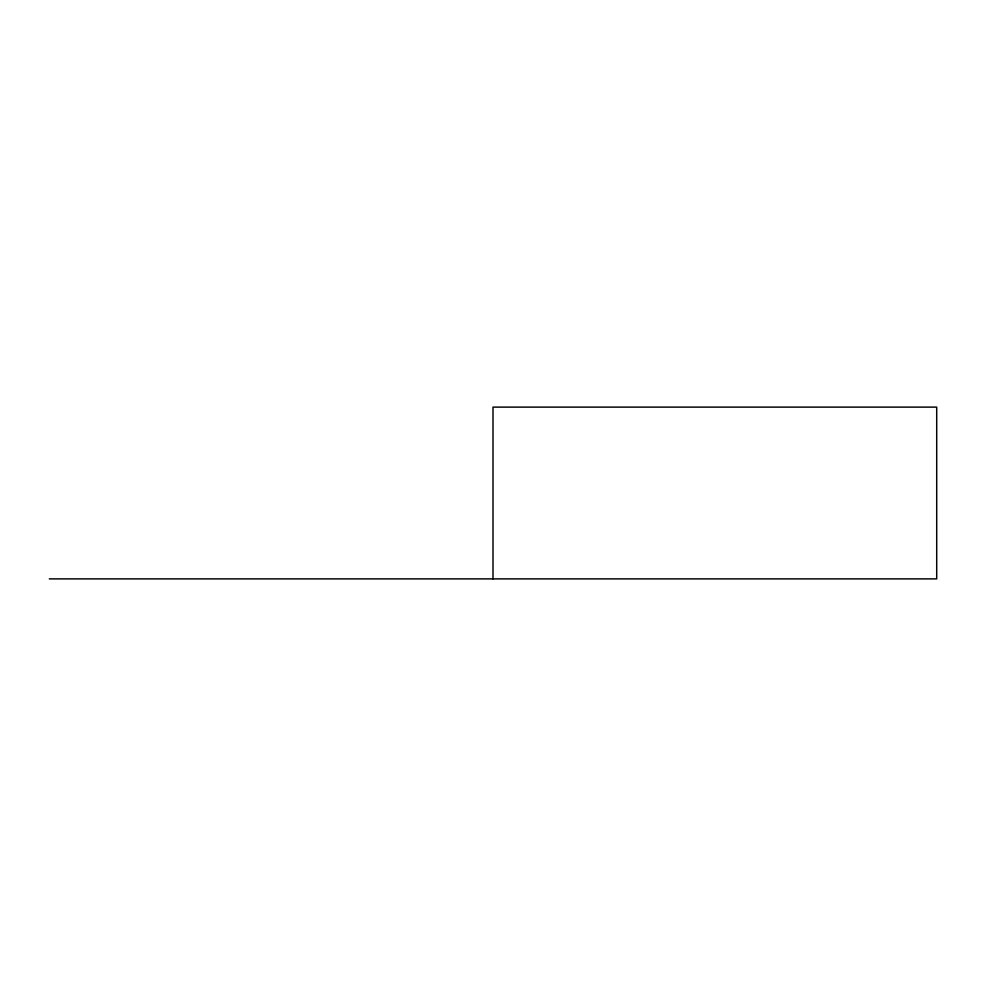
<?xml version="1.0" encoding="UTF-8"?>
<svg xmlns="http://www.w3.org/2000/svg" width="986" height="986" viewBox="0 0 986 986"><rect width="100%" height="100%" fill="white"/><g stroke="black" fill="none" stroke-linecap="round" stroke-linejoin="round"><path stroke-width="1.48" d="M49.3 578.881L936.7 578.881L936.7 407.119L493 407.119L493 578.881"/></g></svg>
